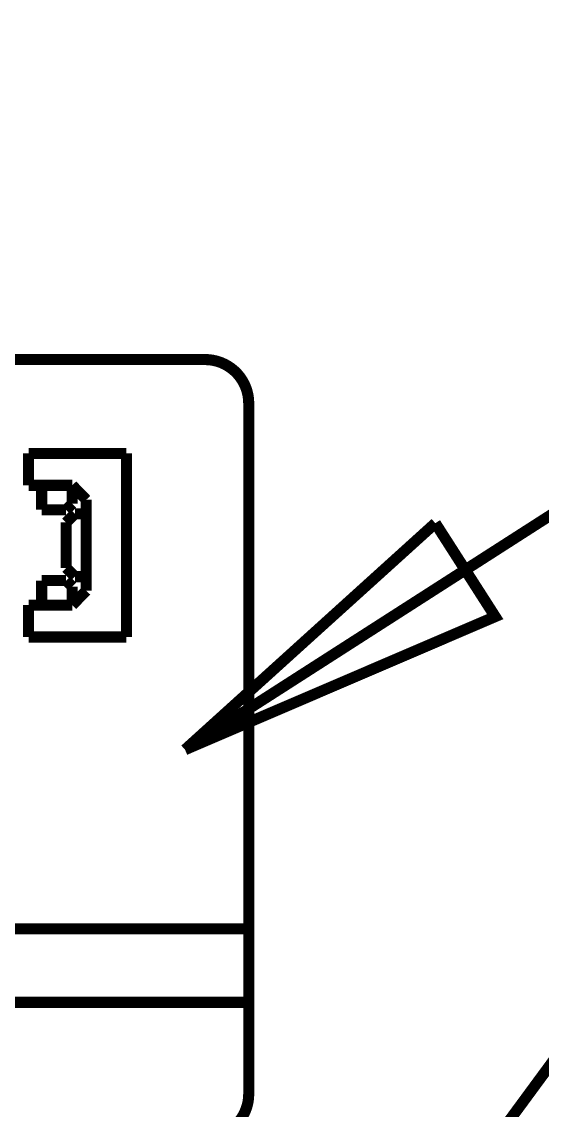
# Model space of a CAD drawing. Header units: millimetres. Extents: x 0 to 442, y 0 to 314.
# Drawn here: x 189.34 to 195.3, y 137.65 to 150.1 of the extents above; entities that cross this region are included whole.
import ezdxf

# ---------------------------------------------------------------- set-up
doc = ezdxf.new("R2010")
doc.units = ezdxf.units.MM
doc.header["$LTSCALE"] = 23.1
doc.layers.get('0').update_dxf_attribs({"linetype": 'CONTINUOUS'})

msp = doc.modelspace()

# ---------------------------------------------------------------- linework, layer by layer
at = {"const_width": 0.127}
for points in [[(191.21, 141.777), (204.099, 150.041)], [(185.29, 124.449), (204.037, 149.918)], [(191.439, 146.24), (178.439, 146.24)], [(191.939, 137.837), (191.939, 145.74)], [(189.419, 145.166), (189.419, 144.801)], [(189.419, 144.801), (189.419, 145.166)], [(190.539, 145.166), (189.419, 145.166)], [(189.419, 145.166), (190.539, 145.166)], [(190.539, 145.166), (190.539, 143.066)], [(190.539, 143.066), (190.539, 145.166)], [(189.569, 144.801), (189.419, 144.801)], [(189.419, 144.801), (189.919, 144.801)], [(189.569, 144.801), (189.569, 144.521)], [(189.569, 144.521), (189.569, 144.801)], [(189.569, 144.801), (189.919, 144.801)], [(189.919, 144.801), (189.919, 144.591)], [(189.919, 144.591), (189.919, 144.801)], [(189.919, 144.801), (190.079, 144.636)], [(190.079, 144.636), (189.919, 144.801)], [(190.079, 144.636), (190.079, 143.596)], [(190.079, 143.596), (190.079, 143.756), (190.079, 144.476), (190.079, 144.636)], [(189.849, 144.521), (189.569, 144.521)], [(189.569, 144.521), (189.849, 144.521)], [(189.849, 144.521), (189.919, 144.591)], [(189.919, 144.591), (189.849, 144.521)], [(189.849, 144.376), (189.949, 144.476)], [(189.949, 144.476), (189.849, 144.376)], [(190.079, 144.476), (189.949, 144.476)], [(189.949, 144.476), (190.079, 144.476)], [(189.849, 144.376), (189.849, 143.856)], [(189.849, 143.856), (189.849, 144.376)], [(194.075, 144.368), (191.21, 141.777)], [(191.21, 141.777), (194.76, 143.299), (194.075, 144.368)], [(189.849, 143.856), (189.949, 143.756)], [(189.949, 143.756), (189.849, 143.856)], [(189.569, 143.431), (189.569, 143.711)], [(189.569, 143.431), (189.569, 143.711)], [(189.569, 143.711), (189.849, 143.711)], [(189.569, 143.711), (189.849, 143.711)], [(189.849, 143.711), (189.919, 143.641)], [(189.849, 143.711), (189.919, 143.641)], [(189.919, 143.641), (189.919, 143.431)], [(189.919, 143.641), (189.919, 143.431)], [(190.079, 143.756), (189.949, 143.756)], [(189.949, 143.756), (190.079, 143.756)], [(189.919, 143.431), (190.079, 143.596)], [(190.079, 143.596), (189.919, 143.431)], [(189.419, 143.431), (189.419, 143.066)], [(189.419, 143.066), (189.419, 143.431)], [(189.919, 143.431), (189.419, 143.431)], [(189.419, 143.431), (189.569, 143.431)], [(189.919, 143.431), (189.569, 143.431)], [(190.539, 143.066), (189.419, 143.066)], [(189.419, 143.066), (190.539, 143.066)], [(177.939, 139.728), (191.939, 139.728)], [(177.939, 138.886), (191.939, 138.886)]]:
    msp.add_lwpolyline(points, dxfattribs=at)
for points in [[(191.939, 145.74, 0.414366), (191.439, 146.24)], [(191.775, 137.467, 0.211225), (191.939, 137.837)]]:
    msp.add_lwpolyline(points, format="xyb", dxfattribs=at)

doc.saveas('drawing.dxf')
